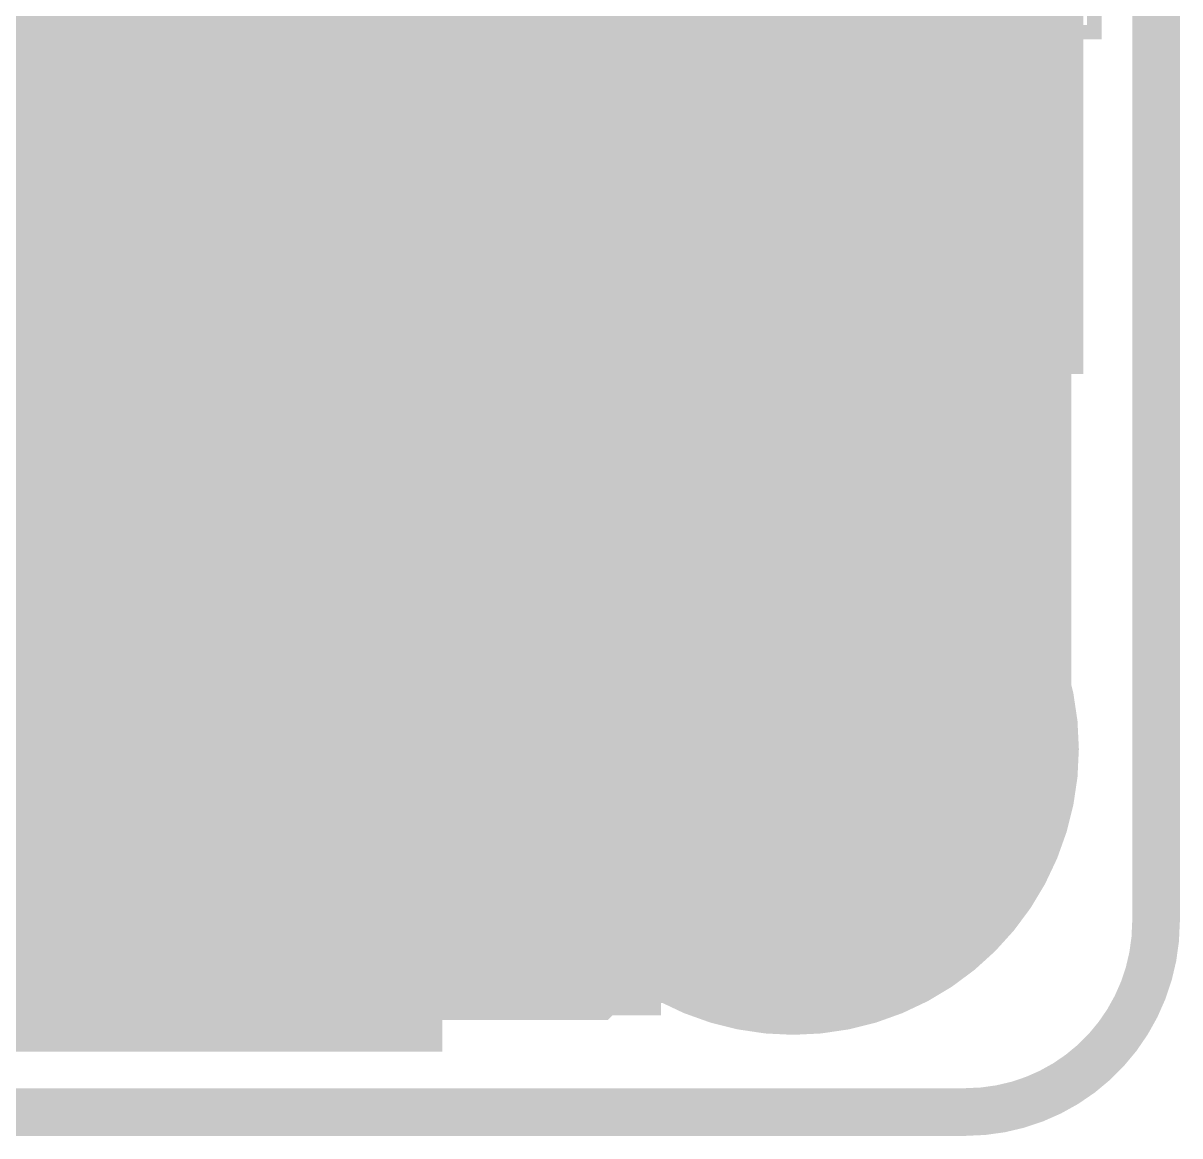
# Model space of a CAD drawing. Extents: x -118 to 4, y -52 to 56.
# Drawn here: x -8.09 to 4.06, y -4.06 to 7.62 of the extents above; entities that cross this region are included whole.
import ezdxf

# ---------------------------------------------------------------- set-up
doc = ezdxf.new("R2010")
doc.units = 0
doc.header["$MEASUREMENT"] = 0
doc.layers.get('0').update_dxf_attribs({"linetype": 'CONTINUOUS'})
for name, color, linetype in [('22-302-0_BOT', 7, 'CONTINUOUS'), ('22-302-0_DRD', 7, 'CONTINUOUS'), ('22-302-0_DRL', 2, 'CONTINUOUS'), ('22-302-0_GND', 1, 'CONTINUOUS'), ('22-302-0_IN1', 3, 'CONTINUOUS'), ('22-302-0_SMB', 5, 'CONTINUOUS'), ('22-302-0_SMT', 10, 'CONTINUOUS'), ('22-302-0_SPB', 14, 'CONTINUOUS'), ('22-302-0_SSB', 12, 'CONTINUOUS'), ('22-302-0_SST', 11, 'CONTINUOUS'), ('22-302-0_TOP', 13, 'CONTINUOUS'), ('THRUHOLE_TAP', 7, 'CONTINUOUS')]:
    doc.layers.add(name, color=color, linetype=linetype)

# ---------------------------------------------------------------- blocks, each defined once
blk = doc.blocks.new('OBLONG_22')
at = {"const_width": 1.6002}
blk.add_lwpolyline([(0, 0.19939), (0, -0.19939)], dxfattribs=at)
at = {"const_width": 0.8001}
for points in [[(-0.40005, 0.19939, 1), (0.40005, 0.19939, 1)], [(-0.40005, -0.19939, 1), (0.40005, -0.19939, 1)]]:
    blk.add_lwpolyline(points, format="xyb", close=True, dxfattribs=at)
blk = doc.blocks.new('ROUND_29')
at = {"const_width": 2.49936}
blk.add_lwpolyline([(-1.24968, 0, 1), (1.24968, 0, 1)], format="xyb", close=True, dxfattribs=at)
blk = doc.blocks.new('RECTANGLE_60')
blk.add_solid([(0.6985, 0.4445), (0.6985, -0.4445), (-0.6985, 0.4445), (-0.6985, -0.4445)])
blk = doc.blocks.new('ROUND_100')
at = {"const_width": 0.59944}
blk.add_lwpolyline([(-0.29972, 0, 1), (0.29972, 0, 1)], format="xyb", close=True, dxfattribs=at)
blk = doc.blocks.new('ROUND_103')
at = {"const_width": 1.35001}
blk.add_lwpolyline([(-0.675004, 0, 1), (0.675004, 0, 1)], format="xyb", close=True, dxfattribs=at)
blk = doc.blocks.new('ROUND_78')
at = {"const_width": 1.30429}
blk.add_lwpolyline([(-0.652144, 0, 1), (0.652144, 0, 1)], format="xyb", close=True, dxfattribs=at)
blk = doc.blocks.new('ROUND_83')
at = {"const_width": 2.99974}
blk.add_lwpolyline([(-1.49987, 0, 1), (1.49987, 0, 1)], format="xyb", close=True, dxfattribs=at)
blk = doc.blocks.new('ROUND_21')
at = {"const_width": 0.99949}
blk.add_lwpolyline([(-0.499744, 0, 1), (0.499744, 0, 1)], format="xyb", close=True, dxfattribs=at)

msp = doc.modelspace()

# ---------------------------------------------------------------- linework, layer by layer
at = {"layer": '22-302-0_BOT'}
for points, const_width in [([(2.286, 55.118), (2.286, 1.66624)], 0.254), ([(2.5146, 54.8894), (2.5146, 1.29794)], 0.254), ([(2.7432, 54.6608), (2.7432, 0.69342)], 0.254), ([(2.794, 54.61), (2.794, 0.44704)], 0.254), ([(-8.89, -0.3302), (-8.89, 1.27), (-7.6708, 2.4892), (-7.6708, 8.24484), (-8.93064, 9.50468)], 0.3048), ([(2.794, 7.7216), (2.21996, 7.7216)], 0.254), ([(2.794, 7.493), (2.032, 7.493)], 0.254), ([(2.0574, 7.51332), (2.0574, 1.9431)], 0.254), ([(1.651, 7.366), (-5.31114, 7.366)], 0.254), ([(-5.2578, 7.366), (-5.2578, -0.508)], 0.254), ([(-5.0292, 7.366), (-5.0292, -0.508)], 0.254), ([(-4.8006, 7.366), (-4.8006, -0.508)], 0.254), ([(-4.572, 7.366), (-4.572, -0.508)], 0.254), ([(-4.3434, 7.366), (-4.3434, -0.508)], 0.254), ([(-4.1148, 7.366), (-4.1148, -0.508)], 0.254), ([(-3.8862, 7.366), (-3.8862, -0.508)], 0.254), ([(-3.6576, 7.366), (-3.6576, -0.508)], 0.254), ([(-3.429, 7.366), (-3.429, -0.508)], 0.254), ([(-3.2004, 7.366), (-3.2004, -0.508)], 0.254), ([(-2.9718, 7.366), (-2.9718, -0.508)], 0.254), ([(-2.7432, 7.366), (-2.7432, 0.69342)], 0.254), ([(-2.5146, 7.366), (-2.5146, 1.29794)], 0.254), ([(-2.286, 7.366), (-2.286, 1.66624)], 0.254), ([(-2.0574, 7.366), (-2.0574, 1.9431)], 0.254), ([(-1.8288, 7.366), (-1.8288, 2.159)], 0.254), ([(-1.6002, 7.366), (-1.6002, 2.33426)], 0.254), ([(-1.3716, 7.366), (-1.3716, 2.47396)], 0.254), ([(-1.143, 7.366), (-1.143, 2.58826)], 0.254), ([(-0.9144, 7.366), (-0.9144, 2.67716)], 0.254), ([(-0.6858, 7.366), (-0.6858, 2.74574)], 0.254), ([(-0.4572, 7.366), (-0.4572, 2.79146)], 0.254), ([(-0.2286, 7.366), (-0.2286, 2.8194)], 0.254), ([(0, 7.366), (0, 2.82956)], 0.254), ([(0.2286, 7.366), (0.2286, 2.8194)], 0.254), ([(0.4572, 7.366), (0.4572, 2.79146)], 0.254), ([(0.6858, 7.366), (0.6858, 2.74574)], 0.254), ([(0.9144, 7.366), (0.9144, 2.67716)], 0.254), ([(1.143, 7.366), (1.143, 2.58826)], 0.254), ([(1.3716, 7.366), (1.3716, 2.47396)], 0.254), ([(1.6002, 7.366), (1.6002, 2.33426)], 0.254), ([(1.8288, 7.3914), (1.8288, 2.159)], 0.254), ([(2.794, 7.2644), (-5.30098, 7.2644)], 0.254), ([(-5.30098, 7.20344), (-5.30098, 6.80466)], 0.254), ([(-6.42874, 7.00532), (-6.35, 6.92404), (-6.35, -0.3302)], 0.3048), ([(2.794, 7.0358), (-5.30098, 7.0358)], 0.254), ([(2.794, 6.8072), (-5.30098, 6.8072)], 0.254), ([(2.794, 6.5786), (-5.3213, 6.5786)], 0.254), ([(2.794, 6.35), (-5.39496, 6.35)], 0.254), ([(2.794, 6.1214), (-5.52958, 6.1214)], 0.254), ([(-5.4864, 6.18236), (-5.4864, 0.4445)], 0.254), ([(2.794, 5.8928), (-5.76326, 5.8928)], 0.254), ([(-5.715, 5.92836), (-5.715, 0.4445)], 0.254), ([(-5.8928, 5.80898), (-5.8928, 0.4445)], 0.254), ([(2.794, 5.6642), (-5.8928, 5.6642)], 0.254), ([(2.794, 5.4356), (-5.8928, 5.4356)], 0.254), ([(2.794, 5.207), (-5.8928, 5.207)], 0.254), ([(2.794, 4.9784), (-5.8928, 4.9784)], 0.254), ([(2.794, 4.7498), (-5.8928, 4.7498)], 0.254), ([(2.794, 4.5212), (-5.8928, 4.5212)], 0.254), ([(2.794, 4.2926), (-5.8928, 4.2926)], 0.254), ([(2.794, 4.064), (-5.8928, 4.064)], 0.254), ([(2.794, 3.8354), (-5.8928, 3.8354)], 0.254), ([(2.794, 3.6068), (-5.8928, 3.6068)], 0.254), ([(2.794, 3.3782), (-5.8928, 3.3782)], 0.254), ([(2.794, 3.1496), (-5.8928, 3.1496)], 0.254), ([(2.794, 2.921), (-5.8928, 2.921)], 0.254), ([(-0.86868, 2.6924), (-5.8928, 2.6924)], 0.254), ([(2.794, 2.6924), (0.86868, 2.6924)], 0.254), ([(-1.39192, 2.4638), (-5.8928, 2.4638)], 0.254), ([(2.794, 2.4638), (1.39192, 2.4638)], 0.254), ([(-1.73482, 2.2352), (-5.8928, 2.2352)], 0.254), ([(2.794, 2.2352), (1.73482, 2.2352)], 0.254), ([(-1.9939, 2.0066), (-5.8928, 2.0066)], 0.254), ([(2.794, 2.0066), (1.9939, 2.0066)], 0.254), ([(-2.19964, 1.778), (-5.8928, 1.778)], 0.254), ([(2.794, 1.778), (2.19964, 1.778)], 0.254), ([(-2.36728, 1.5494), (-5.8928, 1.5494)], 0.254), ([(2.794, 1.5494), (2.36728, 1.5494)], 0.254), ([(-2.5019, 1.3208), (-5.8928, 1.3208)], 0.254), ([(2.794, 1.3208), (2.5019, 1.3208)], 0.254), ([(-2.60858, 1.0922), (-5.8928, 1.0922)], 0.254), ([(2.794, 1.0922), (2.60858, 1.0922)], 0.254), ([(-2.69494, 0.8636), (-5.8928, 0.8636)], 0.254), ([(2.794, 0.8636), (2.69494, 0.8636)], 0.254), ([(-2.7559, 0.635), (-5.8928, 0.635)], 0.254), ([(2.794, 0.635), (2.7559, 0.635)], 0.254), ([(0, 0), (-2.2098, -2.2098), (-6.35, -2.2098)], 1.27), ([(-5.3213, 0.4445), (-5.8928, 0.4445)], 0.254), ([(-5.3213, 0.4445), (-5.3213, -0.508)], 0.254), ([(-2.79908, 0.4064), (-5.3213, 0.4064)], 0.254), ([(-2.82448, 0.1778), (-5.3213, 0.1778)], 0.254), ([(-2.82956, -0.0508), (-5.3213, -0.0508)], 0.254), ([(-2.81432, -0.2794), (-5.3213, -0.2794)], 0.254), ([(-2.78384, -0.508), (-5.3213, -0.508)], 0.254), ([(-6.35, -2.2098), (-8.89, -2.2098)], 1.27)]:
    msp.add_lwpolyline(points, dxfattribs=dict(at, const_width=const_width))
at = {"layer": '22-302-0_BOT', "const_width": 0.254}
for points in [[(1.651, 7.366, 0.4142136), (2.286, 8.001)], [(-5.30098, 7.20344, 0.0360448), (-5.3127, 7.36577)], [(-5.8928, 5.80898, 0.2754214), (-5.29844, 6.80466)], [(0, 2.82956, 0.4142136), (-2.82956, 0)], [(2.794, 0.44704, 0.3684722), (0, 2.82956)], [(-2.82956, 0, 0.0451545), (-2.78359, -0.50795)]]:
    msp.add_lwpolyline(points, format="xyb", dxfattribs=at)
at = {"layer": '22-302-0_DRD'}
for points, const_width in [([(3.81, 49.79162), (3.81, -1.81102), (3.81, 54.1909)], 0.50038), ([(3.81, -1.81102), (3.81, 49.79162)], 0.50038), ([(-7.06374, 7.64032), (-7.06374, 7.00532)], 0.254), ([(-6.42874, 7.64032), (-7.06374, 7.64032)], 0.254), ([(-6.42874, 6.37032), (-6.42874, 7.64032)], 0.254), ([(-7.06374, 7.00532), (-5.79374, 7.00532)], 0.254), ([(-5.79374, 7.00532), (-5.79374, 6.37032)], 0.254), ([(-5.79374, 6.37032), (-6.42874, 6.37032)], 0.254), ([(-0.254, 0.635), (-0.635, 0.254)], 0.254), ([(0.254, 0.635), (-0.254, 0.635)], 0.254), ([(0.635, 0.254), (0.254, 0.635)], 0.254), ([(-0.254, 0.381), (-0.254, 0.254)], 0.254), ([(-0.127, 0.381), (-0.254, 0.381)], 0.254), ([(-0.127, 0.254), (-0.127, 0.381)], 0.254), ([(0.127, 0.381), (0.127, 0.254)], 0.254), ([(0.254, 0.381), (0.127, 0.381)], 0.254), ([(0.254, 0.254), (0.254, 0.381)], 0.254), ([(-0.635, 0.254), (-0.635, -0.254)], 0.254), ([(-0.254, 0.254), (-0.127, 0.254)], 0.254), ([(0.127, 0.254), (0.254, 0.254)], 0.254), ([(0.635, -0.254), (0.635, 0.254)], 0.254), ([(-0.127, -0.381), (-0.381, -0.127)], 0.254), ([(0.381, -0.127), (0.127, -0.381)], 0.254), ([(-0.635, -0.254), (-0.254, -0.635)], 0.254), ([(0.254, -0.635), (0.635, -0.254)], 0.254), ([(0.127, -0.381), (-0.127, -0.381)], 0.254), ([(-0.254, -0.635), (0.254, -0.635)], 0.254), ([(-115.4811, -3.81), (1.81102, -3.81)], 0.50038)]:
    msp.add_lwpolyline(points, dxfattribs=dict(at, const_width=const_width))
at = {"layer": '22-302-0_DRD', "const_width": 0.50038}
msp.add_lwpolyline([(1.81102, -3.81, 0.4142136), (3.81, -1.81102)], format="xyb", dxfattribs=at)
at = {"layer": '22-302-0_DRL', "const_width": 0.50038}
for points in [[(3.81, 49.79162), (3.81, -1.81102), (3.81, 54.1909)], [(3.81, -1.81102), (3.81, 49.79162)], [(-115.4811, -3.81), (1.81102, -3.81)]]:
    msp.add_lwpolyline(points, dxfattribs=at)
msp.add_lwpolyline([(1.81102, -3.81, 0.4142136), (3.81, -1.81102)], format="xyb", dxfattribs=at)
at = {"layer": '22-302-0_GND', "const_width": 0.50038}
for points in [[(3.81, 49.79162), (3.81, -1.81102), (3.81, 54.1909)], [(3.81, -1.81102), (3.81, 49.79162)], [(-115.4811, -3.81), (1.81102, -3.81)]]:
    msp.add_lwpolyline(points, dxfattribs=at)
msp.add_lwpolyline([(1.81102, -3.81, 0.4142136), (3.81, -1.81102)], format="xyb", dxfattribs=at)
at = {"layer": '22-302-0_IN1', "const_width": 0.254}
for points in [[(1.524, 55.372), (2.921, 53.975), (2.921, 4.064), (-3.81, 4.064), (-3.81, -3.048), (-89.154, -3.048)], [(2.159, 54.737), (2.159, 4.064)], [(2.3876, 54.5084), (2.3876, 4.064)], [(2.6162, 54.2798), (2.6162, 4.064)], [(2.8448, 54.0512), (2.8448, 4.064)], [(-4.9276, 43.84548), (-4.9276, -3.048)], [(-4.699, 43.77944), (-4.699, -3.048)], [(-4.4704, 43.75404), (-4.4704, -3.048)], [(-4.2418, 43.76928), (-4.2418, -3.048)], [(-4.0132, 43.8277), (-4.0132, -3.048)], [(-1.0414, 39.07028), (-1.0414, 4.064)], [(-0.8128, 39.10076), (-0.8128, 4.064)], [(1.9304, 30.31744), (1.9304, 4.064)], [(0.7874, 29.99994), (0.7874, 4.064)], [(1.7018, 29.95422), (1.7018, 4.064)], [(1.016, 29.85008), (1.016, 4.064)], [(1.2446, 29.79928), (1.2446, 4.064)], [(1.4732, 29.82976), (1.4732, 4.064)], [(-3.7846, 26.31694), (-3.7846, 4.064)], [(-3.556, 26.16708), (-3.556, 4.064)], [(-3.3274, 26.11628), (-3.3274, 4.064)], [(-1.27, 25.96388), (-1.27, 4.064)], [(-1.4986, 25.79624), (-1.4986, 4.064)], [(-1.7272, 25.73782), (-1.7272, 4.064)], [(-1.9558, 18.70202), (-1.9558, 4.064)], [(-0.5842, 18.70202), (-0.5842, 4.064)], [(-3.0988, 18.66138), (-3.0988, 4.064)], [(0.5588, 18.66138), (0.5588, 4.064)], [(-2.1844, 18.47088), (-2.1844, 4.064)], [(-0.3556, 18.47088), (-0.3556, 4.064)], [(-2.8702, 18.45564), (-2.8702, 4.064)], [(-2.6416, 18.3769), (-2.6416, 4.064)], [(-2.413, 18.38198), (-2.413, 4.064)], [(-0.127, 18.38198), (-0.127, 4.064)], [(0.1016, 18.3769), (0.1016, 4.064)], [(0.3302, 18.45564), (0.3302, 4.064)], [(-5.1562, 9.12368), (-5.1562, 7.38632)], [(2.921, 7.6962), (-5.29336, 7.6962)], [(2.921, 7.4676), (-5.18414, 7.4676)], [(2.921, 7.239), (-5.12064, 7.239)], [(2.921, 7.0104), (-5.10032, 7.0104)], [(2.921, 6.7818), (-5.1181, 6.7818)], [(-5.1562, 6.62178), (-5.1562, -3.048)], [(-7.6708, 6.52272), (-7.6708, -3.048)], [(2.921, 6.5532), (-5.17906, 6.5532)], [(-7.57428, 6.3246), (-7.7851, 6.3246)], [(2.921, 6.3246), (-5.28574, 6.3246)], [(-7.40156, 6.096), (-7.95782, 6.096)], [(-7.8994, 6.16204), (-7.8994, -3.048)], [(-7.4422, 6.14172), (-7.4422, -3.048)], [(2.921, 6.096), (-5.45846, 6.096)], [(-5.3848, 6.18236), (-5.3848, -3.048)], [(-5.6134, 5.95376), (-5.6134, -3.048)], [(-7.11962, 5.8674), (-8.23976, 5.8674)], [(-8.128, 5.9436), (-8.128, -3.048)], [(-7.2136, 5.92836), (-7.2136, -3.048)], [(2.921, 5.8674), (-5.7404, 5.8674)], [(-6.985, 5.79628), (-6.985, -3.048)], [(-6.7564, 5.715), (-6.7564, -3.048)], [(-6.0706, 5.72262), (-6.0706, -3.048)], [(-5.842, 5.81152), (-5.842, -3.048)], [(2.921, 5.6388), (-14.20114, 5.6388)], [(-6.5278, 5.6769), (-6.5278, -3.048)], [(-6.2992, 5.67944), (-6.2992, -3.048)], [(2.921, 5.4102), (-14.23416, 5.4102)], [(2.921, 5.1816), (-14.32814, 5.1816)], [(2.921, 4.953), (-14.50594, 4.953)], [(2.921, 4.7244), (-14.90726, 4.7244)], [(2.921, 4.4958), (-34.04108, 4.4958)], [(2.921, 4.2672), (-37.92474, 4.2672)], [(-3.81, 4.0386), (-35.76574, 4.0386)], [(-3.81, 3.81), (-35.50412, 3.81)], [(-3.81, 3.5814), (-32.72536, 3.5814)], [(-3.81, 3.3528), (-32.53994, 3.3528)], [(-3.81, 3.1242), (-32.47136, 3.1242)], [(-3.81, 2.8956), (-32.48406, 2.8956)], [(-3.81, 2.667), (-32.58312, 2.667)], [(-3.81, 2.4384), (-32.84474, 2.4384)], [(-3.81, 2.2098), (-35.85464, 2.2098)], [(-3.81, 1.9812), (-36.06038, 1.9812)], [(-3.81, 1.7526), (-31.14294, 1.7526)], [(-3.81, 1.524), (-30.99308, 1.524)], [(-3.81, 1.2954), (-30.94228, 1.2954)], [(-3.81, 1.0668), (-30.97276, 1.0668)], [(-3.81, 0.8382), (-31.09722, 0.8382)], [(-3.81, 0.6096), (-31.46044, 0.6096)], [(-3.81, 0.381), (-43.31208, 0.381)], [(-3.81, 0.1524), (-43.46194, 0.1524)], [(-3.81, -0.0762), (-53.57114, -0.0762)], [(-3.81, -0.3048), (-53.55082, -0.3048)], [(-3.81, -0.5334), (-53.60924, -0.5334)], [(-3.81, -0.762), (-53.77688, -0.762)], [(-3.81, -0.9906), (-98.425, -0.9906)], [(-3.81, -1.2192), (-98.425, -1.2192)], [(-3.81, -1.4478), (-98.425, -1.4478)], [(-3.81, -1.6764), (-98.425, -1.6764)], [(-3.81, -1.905), (-98.425, -1.905)], [(-3.81, -2.1336), (-98.425, -2.1336)], [(-3.81, -2.3622), (-98.425, -2.3622)], [(-3.81, -2.5908), (-98.425, -2.5908)], [(-3.81, -2.8194), (-98.425, -2.8194)]]:
    msp.add_lwpolyline(points, dxfattribs=at)
for points in [[(-5.10032, 7.00532, 0.3153358), (-5.97662, 8.255)], [(-6.43128, 5.67436, 0.4142136), (-5.10032, 7.00532)], [(-8.93064, 5.67436, 0.3150219), (-7.67842, 6.54812)], [(-7.68096, 6.54812, 0.3148424), (-6.43128, 5.67436)]]:
    msp.add_lwpolyline(points, format="xyb", dxfattribs=at)
at = {"layer": '22-302-0_SSB', "const_width": 0.1524}
for points in [[(-5.98932, 2.75844), (-5.98932, 2.40284), (-6.32714, 2.28346), (-6.6675, 2.28346), (-7.00532, 2.40284), (-7.00532, 2.75844)], [(-5.98932, 2.69748), (-7.00532, 2.69748)], [(-5.98932, 1.68148), (-7.00532, 1.68148), (-6.83514, 1.80086)], [(-5.98932, 1.56464), (-5.98932, 1.80086)], [(-5.98932, 0.96266), (-7.00532, 0.96266), (-6.83514, 1.08204)], [(-5.98932, 0.84328), (-5.98932, 1.08204)], [(-9.906, 0.254), (-9.906, 0.381), (-8.255, 0.381), (-7.874, 0), (-7.874, -2.921), (-9.906, -2.921), (-9.906, 0.254)], [(-7.366, 0.254), (-7.366, 0.381), (-5.715, 0.381), (-5.334, 0), (-5.334, -2.921), (-7.366, -2.921), (-7.366, 0.254)]]:
    msp.add_lwpolyline(points, dxfattribs=at)
at = {"layer": '22-302-0_SST', "const_width": 0.1524}
for points in [[(-2.82956, 7.52856), (1.524, 7.52602), (3.1623, 7.52602), (3.1623, 11.52398), (-3.9624, 11.5316), (-4.4196, 11.0744), (-4.4196, 7.874), (-3.9878, 7.5184), (-2.82956, 7.52856)], [(-1.4478, 7.5692), (-1.4478, 11.5062)], [(-13.62964, 4.43484), (-14.03096, 4.43484), (-14.03096, 5.26542), (-18.15084, 5.26542), (-18.15084, 11.24458), (-4.70916, 11.24458), (-4.70916, 5.26542), (-8.82904, 5.26542), (-8.82904, 4.43484), (-9.23036, 4.43484), (-9.23036, 3.25374), (-13.62964, 3.25374), (-13.62964, 4.43484), (-13.62964, 5.91058), (-12.81938, 5.91058)], [(-4.3688, 11.0744), (-4.3688, 7.874), (-4.2164, 7.747), (-4.1656, 7.6708), (-4.1148, 7.62)], [(-5.31876, 10.59942), (-7.53872, 10.59942), (-7.53872, 8.40994), (-6.6294, 8.40994), (-6.6294, 8.10006), (-7.53872, 8.10006), (-7.53872, 5.91058), (-5.31876, 5.91058), (-5.31876, 10.59942)], [(-13.62964, 5.91058), (-15.03934, 5.91058), (-15.03934, 8.10006), (-12.81938, 8.10006), (-12.81938, 5.63372), (-10.04062, 5.63372), (-10.04062, 8.10006), (-7.82066, 8.10006), (-7.82066, 5.91058), (-9.23036, 5.91058), (-9.23036, 4.43484)], [(-4.2164, 7.7216), (-4.1148, 7.62)], [(-6.2611, 6.83768), (-6.11124, 6.68782), (-6.74624, 6.68782), (-6.59638, 6.83768), (-6.2611, 6.83768), (-6.2611, 7.17296), (-6.11124, 7.32282), (-6.74624, 7.32282), (-6.59638, 7.17296), (-6.2611, 7.17296)], [(-6.74624, 7.32282), (-6.74624, 6.68782)], [(-6.11124, 7.32282), (-6.11124, 6.68782)], [(-6.59638, 6.83768), (-6.59638, 7.17296)], [(0.1016, 6.83006), (-0.06604, 6.71068), (-0.23622, 6.65226), (-0.57404, 6.65226), (-0.74422, 6.71068), (-0.9144, 6.83006), (-0.9144, 6.94944), (-0.74422, 7.06628), (-0.57404, 7.12724), (-0.23622, 7.12724), (-0.06604, 7.06628), (0.1016, 6.94944), (0.1016, 6.83006)], [(0.1016, 6.28904), (0.1016, 6.05028)], [(0.1016, 6.16966), (-0.9144, 6.16966), (-0.74422, 6.05028)], [(0.1016, 5.09524), (0.1016, 5.45084), (-0.23622, 5.56768), (-0.57404, 5.56768), (-0.9144, 5.45084), (-0.9144, 5.09524)], [(0.1016, 5.15366), (-0.9144, 5.15366)], [(-7.493, 4.23418), (-7.493, 3.7592), (-8.17118, 3.99542), (-8.17118, 4.1148), (-7.15518, 4.1148)], [(-7.493, 2.97942), (-7.32282, 2.97942), (-7.15518, 3.04038), (-7.15518, 3.2766), (-7.32282, 3.33502), (-8.17118, 3.33502)]]:
    msp.add_lwpolyline(points, dxfattribs=at)
at = {"layer": '22-302-0_TOP'}
for points, const_width in [([(-1.27, 15.7988), (-1.27, 13.335), (-0.635, 12.7), (-0.635, 6.985), (-2.794, 4.826), (-6.985, 4.826), (-7.747, 5.588), (-7.747, 7.87654), (-8.86968, 8.99414), (-8.86968, 9.50468), (-8.93064, 9.50468)], 0.3048), ([(-5.08, 15.7988), (-5.08, 13.081), (-7.62, 10.541), (-7.62, 8.509), (-6.42874, 7.31774), (-6.42874, 7.00532)], 0.3048), ([(1.5748, 9.525), (1.5748, 1.5748), (0, 0)], 1.27), ([(-1.143, 5.54228), (-2.32156, 4.36372)], 0.254), ([(-1.143, 5.54228), (-1.143, 2.7813)], 0.254), ([(-1.2446, 5.44068), (-1.2446, 2.73812)], 0.254), ([(-1.143, 5.334), (-1.35128, 5.334)], 0.254), ([(-8.19912, 5.1054), (-14.16558, 5.1054)], 0.254), ([(-8.21436, 5.12064), (-7.45744, 4.36372)], 0.254), ([(-1.143, 5.1054), (-1.57988, 5.1054)], 0.254), ([(-1.4732, 5.21208), (-1.4732, 2.62128)], 0.254), ([(-8.1026, 5.00888), (-8.1026, -2.667)], 0.254), ([(-1.7018, 4.98348), (-1.7018, 2.47904)], 0.254), ([(-7.97052, 4.8768), (-14.33322, 4.8768)], 0.254), ([(-1.143, 4.8768), (-1.80848, 4.8768)], 0.254), ([(-7.874, 4.78028), (-7.874, -2.667)], 0.254), ([(-1.9304, 4.75488), (-1.9304, 2.30632)], 0.254), ([(-7.74192, 4.6482), (-14.62786, 4.6482)], 0.254), ([(-1.143, 4.6482), (-2.03708, 4.6482)], 0.254), ([(-7.6454, 4.55168), (-7.6454, -2.667)], 0.254), ([(-2.159, 4.52628), (-2.159, 2.09296)], 0.254), ([(-7.51332, 4.4196), (-30.2514, 4.4196)], 0.254), ([(-1.143, 4.4196), (-2.26568, 4.4196)], 0.254), ([(-7.4168, 4.32562), (-7.4168, -2.667)], 0.254), ([(-2.3876, 4.3053), (-2.3876, 1.8288)], 0.254), ([(-7.16534, 4.191), (-30.2514, 4.191)], 0.254), ([(-7.1882, 4.19608), (-7.1882, -2.667)], 0.254), ([(-2.794, 4.1656), (-6.985, 4.1656)], 0.254), ([(-6.9596, 4.1656), (-6.9596, -2.667)], 0.254), ([(-6.731, 4.1656), (-6.731, -2.667)], 0.254), ([(-6.5024, 4.1656), (-6.5024, -2.667)], 0.254), ([(-6.2738, 4.1656), (-6.2738, -2.667)], 0.254), ([(-6.0452, 4.1656), (-6.0452, -2.667)], 0.254), ([(-5.8166, 4.1656), (-5.8166, -2.667)], 0.254), ([(-5.588, 4.1656), (-5.588, -2.667)], 0.254), ([(-5.3594, 4.1656), (-5.3594, -2.667)], 0.254), ([(-5.1308, 4.1656), (-5.1308, -2.667)], 0.254), ([(-4.9022, 4.1656), (-4.9022, -2.667)], 0.254), ([(-4.6736, 4.1656), (-4.6736, -2.667)], 0.254), ([(-4.445, 4.1656), (-4.445, -2.667)], 0.254), ([(-4.2164, 4.1656), (-4.2164, -2.667)], 0.254), ([(-3.9878, 4.1656), (-3.9878, -2.667)], 0.254), ([(-3.7592, 4.1656), (-3.7592, -2.667)], 0.254), ([(-3.5306, 4.1656), (-3.5306, -2.667)], 0.254), ([(-3.302, 4.1656), (-3.302, -2.667)], 0.254), ([(-3.0734, 4.1656), (-3.0734, -2.667)], 0.254), ([(-2.8448, 4.1656), (-2.8448, 0.97536)], 0.254), ([(-2.6162, 4.18846), (-2.6162, 1.48336)], 0.254), ([(-1.143, 4.191), (-2.61112, 4.191)], 0.254), ([(-1.143, 3.9624), (-30.2514, 3.9624)], 0.254), ([(-1.143, 3.7338), (-30.2514, 3.7338)], 0.254), ([(-1.143, 3.5052), (-30.2514, 3.5052)], 0.254), ([(-1.143, 3.2766), (-30.2514, 3.2766)], 0.254), ([(-1.143, 3.048), (-30.2514, 3.048)], 0.254), ([(-1.143, 2.8194), (-30.2514, 2.8194)], 0.254), ([(-1.52654, 2.5908), (-30.2514, 2.5908)], 0.254), ([(-1.86182, 2.3622), (-30.2514, 2.3622)], 0.254), ([(-2.11836, 2.1336), (-30.2514, 2.1336)], 0.254), ([(-2.32664, 1.905), (-30.2514, 1.905)], 0.254), ([(-2.49682, 1.6764), (-30.2514, 1.6764)], 0.254), ([(-2.63652, 1.4478), (-30.2514, 1.4478)], 0.254), ([(-2.74828, 1.2192), (-30.2514, 1.2192)], 0.254), ([(-2.83972, 0.9906), (-30.2514, 0.9906)], 0.254), ([(-2.9083, 0.762), (-30.2514, 0.762)], 0.254), ([(-2.9591, 0.5334), (-30.2514, 0.5334)], 0.254), ([(-2.99212, 0.3048), (-30.2514, 0.3048)], 0.254), ([(-3.00482, 0.0762), (-30.2514, 0.0762)], 0.254), ([(-3.00228, -0.1524), (-30.2514, -0.1524)], 0.254), ([(-2.98196, -0.381), (-30.2641, -0.381)], 0.254), ([(-2.94386, -0.6096), (-30.3657, -0.6096)], 0.254), ([(-2.88798, -0.8382), (-30.5816, -0.8382)], 0.254), ([(-2.8448, -0.97536), (-2.8448, -2.667)], 0.254), ([(-2.81178, -1.0668), (-30.8102, -1.0668)], 0.254), ([(-2.71272, -1.2954), (-31.0388, -1.2954)], 0.254), ([(-2.59334, -1.524), (-31.2674, -1.524)], 0.254), ([(-2.6162, -1.48336), (-2.6162, -2.667)], 0.254), ([(-2.44348, -1.7526), (-31.496, -1.7526)], 0.254), ([(-2.3876, -1.8288), (-2.3876, -2.667)], 0.254), ([(-2.26314, -1.9812), (-31.7246, -1.9812)], 0.254), ([(-2.159, -2.09296), (-2.159, -2.667)], 0.254), ([(-2.03962, -2.2098), (-32.01416, -2.2098)], 0.254), ([(-1.9304, -2.30632), (-1.9304, -2.667)], 0.254), ([(-1.76022, -2.4384), (-54.73446, -2.4384)], 0.254), ([(-1.7018, -2.47904), (-1.7018, -2.667)], 0.254), ([(-1.38938, -2.667), (-54.73446, -2.667)], 0.254), ([(-1.4732, -2.62128), (-1.4732, -2.667)], 0.254)]:
    msp.add_lwpolyline(points, dxfattribs=dict(at, const_width=const_width))
at = {"layer": '22-302-0_TOP', "const_width": 0.254}
for points in [[(-7.45236, 4.35864, 0.1989124), (-6.985, 4.16505)], [(-2.794, 4.1656, 0.1989124), (-2.32703, 4.35903)], [(-2.794, 4.1656, 0.1989124), (-2.32703, 4.35903)], [(-1.143, 2.7813, 0.3041062), (-3.00736, 0)], [(-3.00736, 0, 0.2795938), (-1.38938, -2.667)]]:
    msp.add_lwpolyline(points, format="xyb", dxfattribs=at)

# ---------------------------------------------------------------- block references
at = {"layer": '22-302-0_BOT'}
for name, p in [('OBLONG_22', (-6.42874, 7.00532)), ('ROUND_29', (0, 0)), ('RECTANGLE_60', (-6.35, -0.3302)), ('RECTANGLE_60', (-6.35, -2.2098))]:
    msp.add_blockref(name, p, dxfattribs=at)
at = {"layer": '22-302-0_DRL'}
for name, p in [('ROUND_100', (-6.42874, 7.00532)), ('ROUND_103', (0, 0))]:
    msp.add_blockref(name, p, dxfattribs=at)
at = {"layer": '22-302-0_GND'}
for name, p in [('ROUND_78', (-8.93064, 7.00532)), ('ROUND_78', (-6.42874, 7.00532)), ('ROUND_83', (0, 0))]:
    msp.add_blockref(name, p, dxfattribs=at)
at = {"layer": '22-302-0_IN1'}
for name, p in [('ROUND_21', (-8.93064, 7.00532)), ('ROUND_21', (-6.42874, 7.00532)), ('ROUND_29', (0, 0))]:
    msp.add_blockref(name, p, dxfattribs=at)
at = {"layer": '22-302-0_SMB'}
for name, p in [('OBLONG_22', (-6.42874, 7.00532)), ('ROUND_29', (0, 0)), ('RECTANGLE_60', (-6.35, -0.3302)), ('RECTANGLE_60', (-6.35, -2.2098))]:
    msp.add_blockref(name, p, dxfattribs=at)
at = {"layer": '22-302-0_SMT'}
for name, p in [('OBLONG_22', (-6.42874, 7.00532)), ('ROUND_29', (0, 0))]:
    msp.add_blockref(name, p, dxfattribs=at)
at = {"layer": '22-302-0_SPB'}
for p in [(-6.35, -0.3302), (-6.35, -2.2098)]:
    msp.add_blockref('RECTANGLE_60', p, dxfattribs=at)
at = {"layer": '22-302-0_TOP'}
for name, p in [('OBLONG_22', (-6.42874, 7.00532)), ('ROUND_29', (0, 0))]:
    msp.add_blockref(name, p, dxfattribs=at)
at = {"layer": 'THRUHOLE_TAP'}
for name, p in [('ROUND_100', (-6.42874, 7.00532)), ('ROUND_103', (0, 0))]:
    msp.add_blockref(name, p, dxfattribs=at)

doc.saveas('drawing.dxf')
